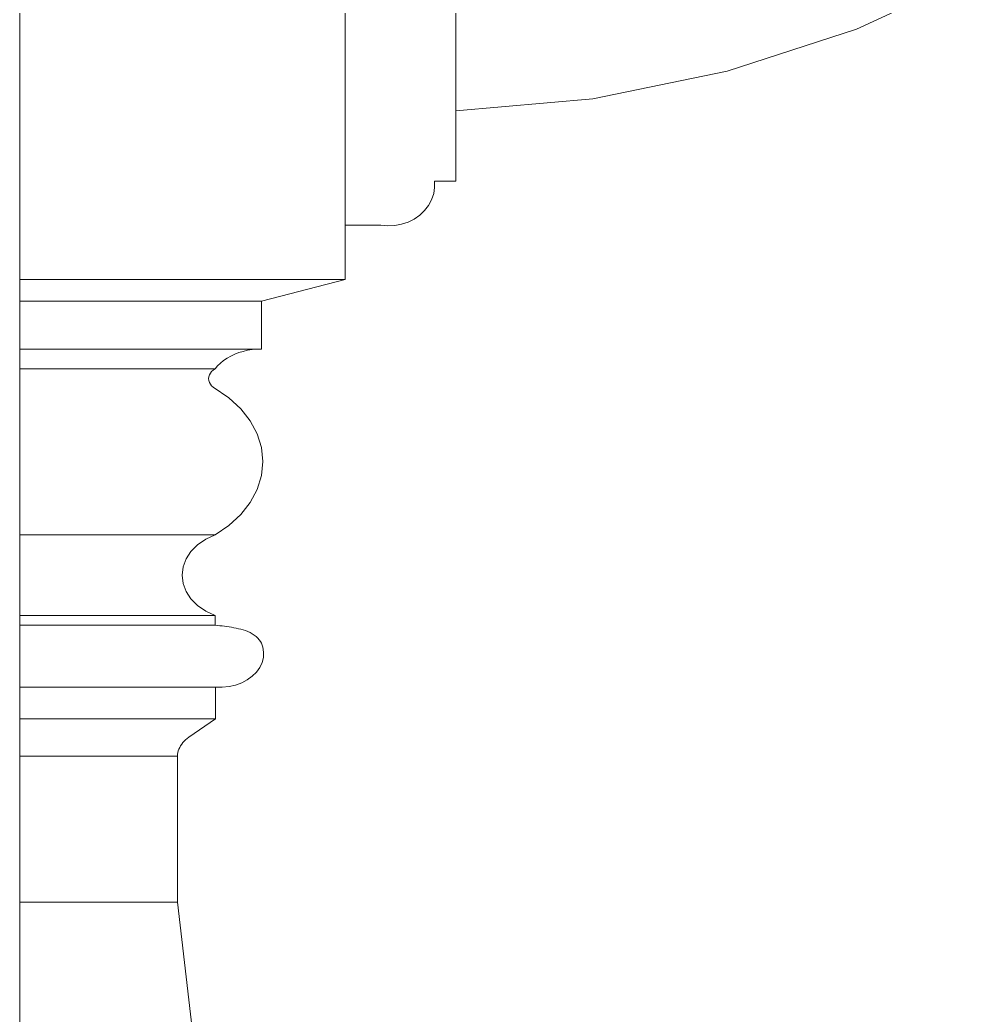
# Model space of a CAD drawing. Header units: inches. Extents: x 16.2 to 49.2, y 7.1 to 20.7.
# Drawn here: x 31.5227 to 31.7812, y 17.3619 to 17.6302 of the extents above; entities that cross this region are included whole.
import ezdxf

# ---------------------------------------------------------------- set-up
doc = ezdxf.new("R2010")
doc.units = ezdxf.units.IN
doc.header["$MEASUREMENT"] = 0
doc.layers.add('0inne_gulv', color=252, linetype='Continuous', lineweight=13)

# ---------------------------------------------------------------- blocks, each defined once
blk = doc.blocks.new('DEREK SMALL HOUSE fr')
for p, q in [((-2.19383, -0.18124), (-2.19383, -0.6392)), ((-2.10617, -0.62452), (-2.10617, -0.30941)), ((-1.96828, -0.57163), (-1.93526, -0.55642)), ((-2.07629, -0.5667), (-2.07629, -0.59369)), ((-2.00316, -0.58302), (-1.96828, -0.57163)), ((-2.03935, -0.59042), (-2.00316, -0.58302)), ((-2.07629, -0.59369), (-2.03935, -0.59042)), ((-2.07629, -0.59369), (-2.07629, -0.61264)), ((-2.08228, -0.61602), (-2.08202, -0.61434)), ((-2.07629, -0.61264), (-2.08205, -0.61264)), ((-2.08202, -0.61434), (-2.08205, -0.61264)), ((-2.08283, -0.61765), (-2.08228, -0.61602)), ((-2.08472, -0.62059), (-2.08365, -0.61918)), ((-2.08365, -0.61918), (-2.08283, -0.61765)), ((-2.08751, -0.62287), (-2.08601, -0.62182)), ((-2.08601, -0.62182), (-2.08472, -0.62059)), ((-2.09657, -0.62452), (-2.10617, -0.62452)), ((-2.10617, -0.6392), (-2.10617, -0.62452)), ((-2.09657, -0.62452), (-2.09469, -0.6247)), ((-2.09469, -0.6247), (-2.09279, -0.62463)), ((-2.09279, -0.62463), (-2.09094, -0.62429)), ((-2.09094, -0.62429), (-2.08916, -0.6237)), ((-2.08916, -0.6237), (-2.08751, -0.62287)), ((-2.19383, -0.6392), (-2.10617, -0.6392)), ((-2.19383, -0.6392), (-2.19383, -0.645)), ((-2.12873, -0.645), (-2.10617, -0.6392)), ((-2.12873, -0.645), (-2.19383, -0.645)), ((-2.19383, -0.645), (-2.19383, -0.65795)), ((-2.12873, -0.645), (-2.12873, -0.65795)), ((-2.12997, -0.65798), (-2.19383, -0.65795)), ((-2.19383, -0.65795), (-2.19383, -0.66326)), ((-2.13798, -0.66039), (-2.13698, -0.65982)), ((-2.13591, -0.65932), (-2.13698, -0.65982)), ((-2.13591, -0.65932), (-2.1348, -0.6589)), ((-2.1348, -0.6589), (-2.13364, -0.65855)), ((-2.13364, -0.65855), (-2.13244, -0.65827)), ((-2.13122, -0.65808), (-2.13244, -0.65827)), ((-2.12997, -0.65798), (-2.13122, -0.65808)), ((-2.12997, -0.65798), (-2.12873, -0.65795)), ((-2.14122, -0.66326), (-2.14054, -0.66247)), ((-2.14054, -0.66247), (-2.13976, -0.66172)), ((-2.13891, -0.66102), (-2.13976, -0.66172)), ((-2.13798, -0.66039), (-2.13891, -0.66102)), ((-2.19383, -0.66326), (-2.19383, -0.708)), ((-2.14122, -0.66326), (-2.19383, -0.66326)), ((-2.1429, -0.6654), (-2.14295, -0.66591)), ((-2.14274, -0.66491), (-2.1429, -0.6654)), ((-2.14249, -0.66443), (-2.14274, -0.66491)), ((-2.14215, -0.66399), (-2.14249, -0.66443)), ((-2.14172, -0.6636), (-2.14215, -0.66399)), ((-2.14122, -0.66326), (-2.14172, -0.6636)), ((-2.14295, -0.66591), (-2.1429, -0.66642)), ((-2.1429, -0.66642), (-2.14274, -0.66692)), ((-2.14274, -0.66692), (-2.14249, -0.66739)), ((-2.14249, -0.66739), (-2.14215, -0.66783)), ((-2.14215, -0.66783), (-2.14172, -0.66822)), ((-2.14172, -0.66822), (-2.13748, -0.67108)), ((-2.13748, -0.67108), (-2.13429, -0.67401)), ((-2.13429, -0.67401), (-2.13173, -0.67727)), ((-2.13173, -0.67727), (-2.12986, -0.68079)), ((-2.12986, -0.68079), (-2.12871, -0.68449)), ((-2.12871, -0.68449), (-2.12833, -0.68828)), ((-2.12833, -0.68828), (-2.12871, -0.69207)), ((-2.12871, -0.69207), (-2.12986, -0.69577)), ((-2.12986, -0.69577), (-2.13173, -0.69929)), ((-2.13173, -0.69929), (-2.13429, -0.70256)), ((-2.13429, -0.70256), (-2.13748, -0.70548)), ((-2.13748, -0.70548), (-2.14122, -0.708)), ((-2.19383, -0.708), (-2.19383, -0.72978)), ((-2.14122, -0.708), (-2.19383, -0.708)), ((-2.14122, -0.708), (-2.14373, -0.70918)), ((-2.14592, -0.71069), (-2.14771, -0.71248)), ((-2.14373, -0.70918), (-2.14592, -0.71069)), ((-2.14771, -0.71248), (-2.14903, -0.71449)), ((-2.14903, -0.71449), (-2.14984, -0.71665)), ((-2.14984, -0.71665), (-2.15011, -0.71889)), ((-2.15011, -0.71889), (-2.14984, -0.72113)), ((-2.14984, -0.72113), (-2.14903, -0.72329)), ((-2.14903, -0.72329), (-2.14771, -0.72531)), ((-2.14771, -0.72531), (-2.14592, -0.7271)), ((-2.14592, -0.7271), (-2.14373, -0.72861)), ((-2.19383, -0.72978), (-2.19383, -0.73243)), ((-2.14122, -0.72978), (-2.19383, -0.72978)), ((-2.14373, -0.72861), (-2.14122, -0.72978)), ((-2.14122, -0.72978), (-2.14122, -0.73243)), ((-2.19383, -0.73243), (-2.19383, -0.74915)), ((-2.14122, -0.73243), (-2.19383, -0.73243)), ((-2.14122, -0.73243), (-2.14057, -0.73248)), ((-2.14057, -0.73248), (-2.13993, -0.73253)), ((-2.13993, -0.73253), (-2.13929, -0.7326)), ((-2.13929, -0.7326), (-2.13865, -0.73267)), ((-2.13865, -0.73267), (-2.13802, -0.73276)), ((-2.13802, -0.73276), (-2.13738, -0.73285)), ((-2.13738, -0.73285), (-2.13675, -0.73296)), ((-2.13675, -0.73296), (-2.13612, -0.73307)), ((-2.13612, -0.73307), (-2.1355, -0.7332)), ((-2.1355, -0.7332), (-2.13488, -0.73334)), ((-2.13488, -0.73334), (-2.13426, -0.73348)), ((-2.13426, -0.73348), (-2.13365, -0.73364)), ((-2.13365, -0.73364), (-2.13299, -0.73384)), ((-2.13299, -0.73384), (-2.13236, -0.73408)), ((-2.13236, -0.73408), (-2.13175, -0.73436)), ((-2.13175, -0.73436), (-2.13118, -0.73468)), ((-2.13118, -0.73468), (-2.13065, -0.73504)), ((-2.13065, -0.73504), (-2.13017, -0.73543)), ((-2.13017, -0.73543), (-2.12973, -0.73585)), ((-2.12973, -0.73585), (-2.12934, -0.7363)), ((-2.12934, -0.7363), (-2.129, -0.73678)), ((-2.129, -0.73678), (-2.12872, -0.73727)), ((-2.12872, -0.73727), (-2.12849, -0.73779)), ((-2.12849, -0.73779), (-2.12833, -0.73831)), ((-2.12833, -0.73831), (-2.12812, -0.7397)), ((-2.12812, -0.7397), (-2.12819, -0.74111)), ((-2.12855, -0.74248), (-2.12918, -0.7438)), ((-2.12819, -0.74111), (-2.12855, -0.74248)), ((-2.13006, -0.74503), (-2.13118, -0.74614)), ((-2.12918, -0.7438), (-2.13006, -0.74503)), ((-2.13568, -0.74853), (-2.13745, -0.74895)), ((-2.13403, -0.74792), (-2.13568, -0.74853)), ((-2.13252, -0.74711), (-2.13403, -0.74792)), ((-2.13118, -0.74614), (-2.13252, -0.74711)), ((-2.19383, -0.74915), (-2.19383, -0.75768)), ((-2.19383, -0.74915), (-2.14111, -0.74915)), ((-2.14111, -0.74915), (-2.14111, -0.75768)), ((-2.14111, -0.74915), (-2.13927, -0.74915)), ((-2.13745, -0.74895), (-2.13927, -0.74915)), ((-2.19383, -0.75768), (-2.19383, -0.76769)), ((-2.14111, -0.75768), (-2.19383, -0.75768)), ((-2.14111, -0.75768), (-2.14828, -0.76262)), ((-2.15022, -0.76449), (-2.1505, -0.76491)), ((-2.1499, -0.76407), (-2.15022, -0.76449)), ((-2.14954, -0.76368), (-2.1499, -0.76407)), ((-2.14915, -0.7633), (-2.14954, -0.76368)), ((-2.14873, -0.76295), (-2.14915, -0.7633)), ((-2.14828, -0.76262), (-2.14873, -0.76295)), ((-2.15133, -0.76721), (-2.15137, -0.76769)), ((-2.15125, -0.76674), (-2.15133, -0.76721)), ((-2.15112, -0.76627), (-2.15125, -0.76674)), ((-2.15096, -0.76581), (-2.15112, -0.76627)), ((-2.15075, -0.76535), (-2.15096, -0.76581)), ((-2.1505, -0.76491), (-2.15075, -0.76535)), ((-2.19383, -0.76769), (-2.19383, -0.80708)), ((-2.19383, -0.76769), (-2.15137, -0.76769)), ((-2.15137, -0.76769), (-2.15137, -0.80708)), ((-2.19383, -0.80708), (-2.19383, -0.87172)), ((-2.19383, -0.80708), (-2.15137, -0.80708)), ((-2.15137, -0.80708), (-2.14375, -0.87172))]:
    blk.add_line(p, q)

msp = doc.modelspace()

# ---------------------------------------------------------------- block references
at = {"layer": '0inne_gulv'}
msp.add_blockref('DEREK SMALL HOUSE fr', (33.7165, 18.19939), dxfattribs=at)

doc.saveas('drawing.dxf')
